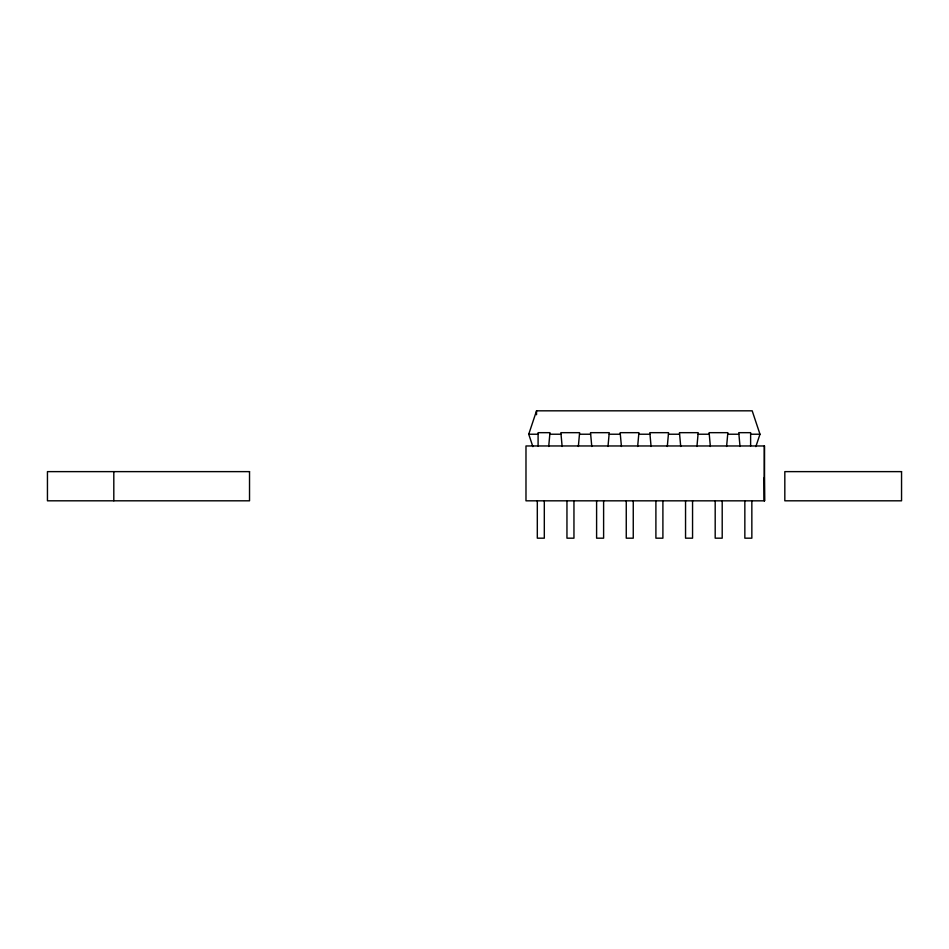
<?xml version="1.0" encoding="UTF-8"?>
<svg xmlns="http://www.w3.org/2000/svg" width="949" height="949" viewBox="0 0 949 949"><rect width="100%" height="100%" fill="white"/><g stroke="black" fill="none" stroke-linecap="round" stroke-linejoin="round"><path stroke-width="1.42" d="M548.712 446.469L549.957 432.673L538.095 432.673L538.095 446.006M578.356 446.469L579.602 432.673L560.883 432.673L562.128 446.469M608.001 446.469L609.246 432.673L590.527 432.673L591.773 446.469M637.657 446.469L638.902 432.673L620.171 432.673L621.429 446.469M667.301 446.469L668.547 432.673L649.828 432.673L651.073 446.469M696.946 446.469L698.191 432.673L679.472 432.673L680.718 446.469M726.59 446.469L727.847 432.673L709.117 432.673L710.362 446.469M532.864 446.623L528.735 434.227L536.541 410.822L752.189 410.822L759.983 434.227L755.855 446.623M764.265 500.823L764.313 445.959M528.735 434.227L538.095 434.227M549.957 434.227L560.883 434.227M579.602 434.227L590.527 434.227M609.246 434.227L620.171 434.227M638.902 434.227L649.828 434.227M668.547 434.227L679.472 434.227M698.191 434.227L709.117 434.227M727.847 434.227L738.761 434.227M750.623 434.227L759.983 434.227M764.526 500.835L525.983 500.823L525.983 445.959L764.526 445.971L764.526 500.835L764.313 477.477M740.018 446.469L738.761 432.673L750.623 432.673L750.623 446.006M751.845 500.823L751.845 538.178L744.846 538.178L744.846 500.823M722.201 500.823L722.201 538.178L715.19 538.178L715.19 500.823M692.556 500.823L692.556 538.178L685.546 538.178L685.546 500.823M662.9 500.823L662.9 538.178L655.901 538.178L655.901 500.823M633.256 500.823L633.256 538.178L626.257 538.178L626.257 500.823M603.611 500.823L603.611 538.178L596.601 538.178L596.601 500.823M573.955 500.823L573.955 538.178L566.956 538.178L566.956 500.823M544.311 500.823L544.311 538.178L537.312 538.178L537.312 500.823M536.541 410.822L536.541 414.725M113.809 471.629L113.809 500.811M249.528 471.629L47.45 471.629L47.45 500.811L249.528 500.811L249.528 471.629M901.55 471.629L784.823 471.629L784.823 500.811L901.55 500.811L901.55 471.629"/></g></svg>
